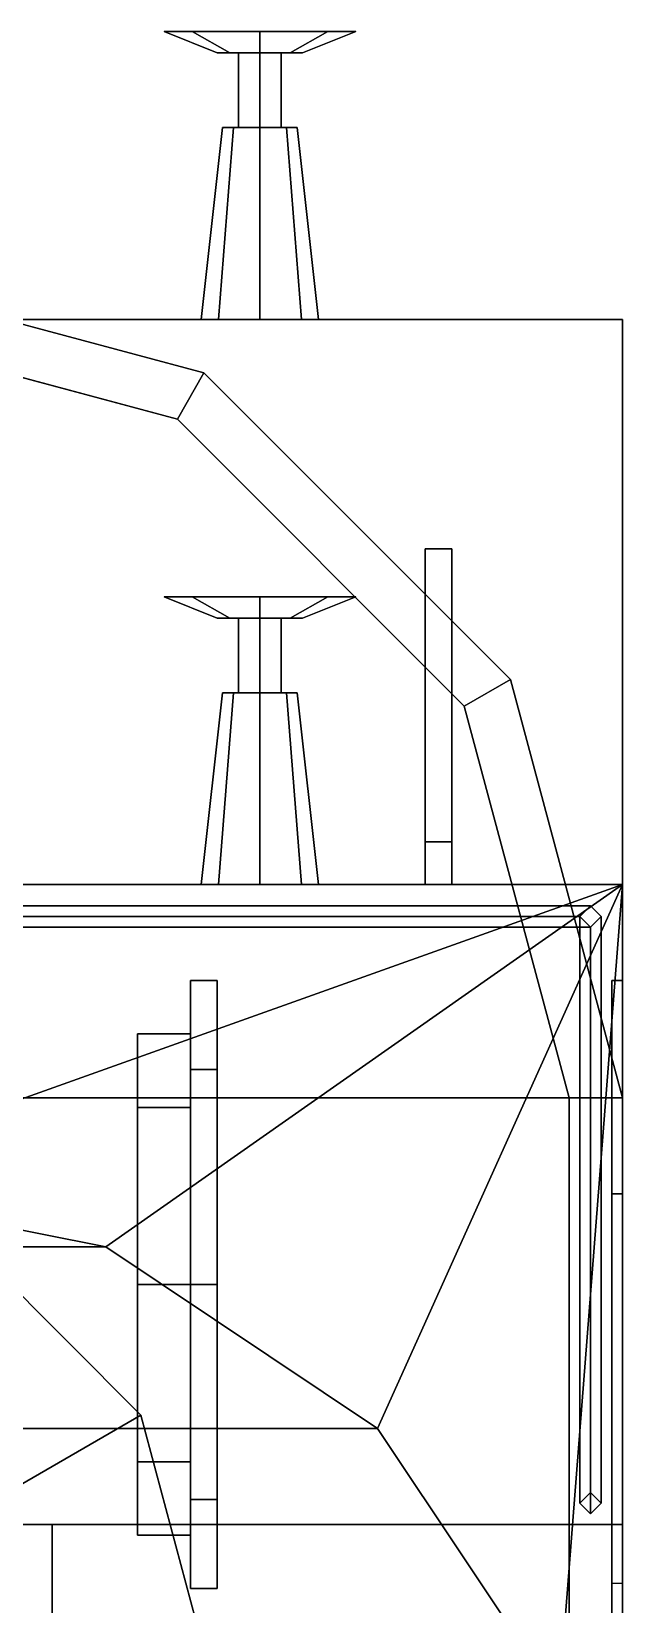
# Model space of a CAD drawing. Header units: millimetres. Extents: x -1.8 to 3, y -54.2 to 42.9.
# Drawn here: x 0.461 to 1.57, y -44.14 to -41.19 of the extents above; entities that cross this region are included whole.
import ezdxf

# ---------------------------------------------------------------- set-up
doc = ezdxf.new("R2010")
doc.units = ezdxf.units.MM
for name, color, linetype in [('buffer', 1, 'Continuous'), ('tmp', 6, 'Continuous'), ('turret', 2, 'Continuous'), ('wheels', 2, 'Continuous')]:
    doc.layers.add(name, color=color, linetype=linetype)

msp = doc.modelspace()

# ---------------------------------------------------------------- linework, layer by layer
for points in [[(0.785, -41.8303, 44.44), (0, -41.62, 44.44), (0, -41.62, 45.9), (0.785, -41.8303, 45.9)], [(0.785, -41.8303, 45.9), (0, -41.62, 45.9), (0, -41.72, 45.94), (0.735, -41.9169, 45.94)], [(1.57, -41.73, 44.44), (1.57, -41.73, 44.18), (-1.57, -41.73, 44.18), (-1.57, -41.73, 44.44)], [(-1.57, -41.73, 44.44), (-1.57, -43.19, 44.44), (1.57, -43.19, 44.44), (1.57, -41.73, 44.44)], [(0.735, -41.9169, 45.94), (0, -41.72, 45.94), (0, -41.72, 44.44), (0.735, -41.9169, 44.44)], [(1.57, -43.99, 44.44), (1.57, -43.99, 44.18), (1.57, -41.73, 44.18), (1.57, -41.73, 44.44)], [(1.3597, -42.405, 45.9), (0.785, -41.8303, 45.9), (0.735, -41.9169, 45.94), (1.2731, -42.455, 45.94)], [(1.3597, -42.405, 44.44), (0.785, -41.8303, 44.44), (0.785, -41.8303, 45.9), (1.3597, -42.405, 45.9)], [(1.2731, -42.455, 45.94), (0.735, -41.9169, 45.94), (0.735, -41.9169, 44.44), (1.2731, -42.455, 44.44)], [(1.2, -42.16, 53.48), (1.2, -42.16, 53.48), (1.2, -42.71, 54.26), (1.2, -42.16, 54.08)], [(1.25, -42.16, 54.08), (1.25, -42.16, 53.48), (1.2, -42.16, 53.48), (1.2, -42.16, 54.08)], [(1.2, -42.16, 54.08), (1.2, -42.71, 54.26), (1.25, -42.71, 54.26), (1.25, -42.16, 54.08)], [(1.2, -42.16, 53.48), (1.2, -42.79, 53.48), (1.2, -42.79, 54.26), (1.2, -42.71, 54.26)], [(1.25, -42.71, 54.26), (1.25, -42.16, 53.48), (1.25, -42.16, 53.48), (1.25, -42.16, 54.08)], [(1.25, -42.79, 54.26), (1.25, -42.79, 53.48), (1.25, -42.16, 53.48), (1.25, -42.71, 54.26)], [(1.57, -43.19, 45.9), (1.3597, -42.405, 45.9), (1.2731, -42.455, 45.94), (1.47, -43.19, 45.94)], [(1.57, -43.19, 44.44), (1.3597, -42.405, 44.44), (1.3597, -42.405, 45.9), (1.57, -43.19, 45.9)], [(1.47, -43.19, 45.94), (1.2731, -42.455, 45.94), (1.2731, -42.455, 44.44), (1.47, -43.19, 44.44)], [(1.2, -42.71, 54.26), (1.2, -42.79, 54.26), (1.25, -42.79, 54.26), (1.25, -42.71, 54.26)], [(-1.57, -42.79, 54.07), (0, -43.35, 54.07), (0, -43.35, 54.07), (1.57, -42.79, 54.07)], [(1.57, -42.79, 54.07), (1.57, -42.79, 53.82), (-1.57, -42.79, 53.82), (-1.57, -42.79, 54.07)], [(0, -43.35, 54.07), (0.6008, -43.4695, 54.07), (0.6008, -43.4695, 54.07), (1.57, -42.79, 54.07)], [(0.6008, -43.4695, 54.07), (1.1102, -43.8098, 54.07), (1.1102, -43.8098, 54.07), (1.57, -42.79, 54.07)], [(1.1102, -43.8098, 54.07), (1.4505, -44.3192, 54.07), (1.4505, -44.3192, 54.07), (1.57, -42.79, 54.07)], [(1.4505, -44.3192, 54.07), (1.57, -44.76, 54.07), (1.57, -44.76, 54.07), (1.57, -42.79, 54.07)], [(1.57, -45.22, 54.07), (1.57, -50.11, 53.82), (1.57, -42.79, 53.82), (1.57, -42.79, 54.07)], [(1.49, -42.85, 54.36), (1.51, -42.83, 54.34), (-1.51, -42.83, 54.34), (-1.49, -42.85, 54.36)], [(1.51, -42.83, 54.34), (1.49, -42.85, 54.32), (-1.49, -42.85, 54.32), (-1.51, -42.83, 54.34)], [(1.49, -42.85, 54.66), (1.51, -42.83, 54.64), (-1.51, -42.83, 54.64), (-1.49, -42.85, 54.66)], [(1.51, -42.83, 54.64), (1.49, -42.85, 54.62), (-1.49, -42.85, 54.62), (-1.51, -42.83, 54.64)], [(1.51, -42.83, 54.07), (1.49, -42.85, 54.07), (1.49, -42.85, 54.66), (1.51, -42.83, 54.66)], [(1.53, -42.85, 54.07), (1.51, -42.83, 54.07), (1.51, -42.83, 54.66), (1.53, -42.85, 54.66)], [(1.51, -42.87, 54.34), (1.49, -42.85, 54.36), (-1.49, -42.85, 54.36), (-1.51, -42.87, 54.34)], [(1.49, -42.85, 54.32), (1.51, -42.87, 54.34), (-1.51, -42.87, 54.34), (-1.49, -42.85, 54.32)], [(1.51, -42.87, 54.64), (1.49, -42.85, 54.66), (-1.49, -42.85, 54.66), (-1.51, -42.87, 54.64)], [(1.49, -42.85, 54.62), (1.51, -42.87, 54.64), (-1.51, -42.87, 54.64), (-1.49, -42.85, 54.62)], [(1.49, -42.85, 54.07), (1.51, -42.87, 54.07), (1.51, -42.87, 54.66), (1.49, -42.85, 54.66)], [(1.49, -43.95, 54.34), (1.51, -43.93, 54.36), (1.51, -42.87, 54.36), (1.49, -42.85, 54.34)], [(1.51, -43.93, 54.32), (1.49, -43.95, 54.34), (1.49, -42.85, 54.34), (1.51, -42.87, 54.32)], [(1.49, -43.95, 54.64), (1.51, -43.97, 54.66), (1.51, -42.87, 54.66), (1.49, -42.85, 54.64)], [(1.51, -43.93, 54.62), (1.49, -43.95, 54.64), (1.49, -42.85, 54.64), (1.51, -42.87, 54.62)], [(1.51, -42.87, 54.07), (1.53, -42.85, 54.07), (1.53, -42.85, 54.66), (1.51, -42.87, 54.66)], [(1.51, -43.93, 54.36), (1.53, -43.95, 54.34), (1.53, -42.85, 54.34), (1.51, -42.87, 54.36)], [(1.53, -43.95, 54.34), (1.51, -43.93, 54.32), (1.51, -42.87, 54.32), (1.53, -42.85, 54.34)], [(1.51, -43.97, 54.66), (1.53, -43.95, 54.64), (1.53, -42.85, 54.64), (1.51, -42.87, 54.66)], [(1.53, -43.95, 54.64), (1.51, -43.93, 54.62), (1.51, -42.87, 54.62), (1.53, -42.85, 54.64)], [(1.53, -42.85, 54.64), (1.51, -42.87, 54.64), (1.51, -42.87, 54.66), (1.53, -42.85, 54.66)], [(1.57, -42.97, 44.18), (1.57, -42.97, 43.65), (1.55, -42.97, 43.65), (1.55, -42.97, 44.18)], [(1.55, -42.97, 43.65), (1.55, -46.4, 43.65), (1.55, -46.4, 44.18), (1.55, -42.97, 44.18)], [(1.57, -46.4, 44.18), (1.57, -46.4, 43.65), (1.57, -42.97, 43.65), (1.57, -42.97, 44.18)], [(-1.47, -43.19, 44.44), (-1.47, -44.79, 44.44), (1.47, -44.79, 44.44), (1.47, -43.19, 44.44)], [(1.57, -43.99, 45.9), (1.57, -43.19, 45.9), (1.47, -43.19, 45.94), (1.47, -43.99, 45.94)], [(1.47, -43.99, 45.94), (1.47, -43.19, 45.94), (1.47, -43.19, 44.44), (1.47, -44.79, 44.44)], [(1.57, -43.99, 44.44), (1.57, -43.19, 44.44), (1.57, -43.19, 45.9), (1.57, -43.99, 45.9)], [(0.6008, -43.4695, 54.98), (0, -43.35, 54.95), (0, -43.35, 54.95), (-0.6008, -43.4695, 54.98)], [(0.6008, -43.4695, 54.07), (0, -43.35, 54.07), (0, -43.35, 54.95), (0.6008, -43.4695, 54.98)], [(1.57, -43.37, 53.82), (1.57, -43.37, 53.52), (1.55, -43.37, 53.52), (1.55, -43.37, 53.82)], [(1.55, -43.37, 53.52), (1.55, -44.1, 53.29), (1.55, -44.1, 53.82), (1.55, -43.37, 53.82)], [(1.57, -44.1, 53.82), (1.57, -44.1, 53.29), (1.57, -43.37, 53.52), (1.57, -43.37, 53.82)], [(1.1102, -43.8098, 55.04), (0.6008, -43.4695, 54.98), (-0.6008, -43.4695, 54.98), (-1.1102, -43.8098, 55.04)], [(1.1102, -43.8098, 54.07), (0.6008, -43.4695, 54.07), (0.6008, -43.4695, 54.98), (1.1102, -43.8098, 55.04)], [(1.4505, -44.3192, 55.04), (1.1102, -43.8098, 55.04), (-1.1102, -43.8098, 55.04), (-1.4505, -44.3192, 55.04)], [(1.4505, -44.3192, 54.07), (1.1102, -43.8098, 54.07), (1.1102, -43.8098, 55.04), (1.4505, -44.3192, 55.04)], [(1.51, -43.93, 54.07), (1.49, -43.95, 54.07), (1.49, -43.95, 54.64), (1.51, -43.93, 54.62)], [(1.49, -43.95, 54.07), (1.51, -43.97, 54.07), (1.51, -43.97, 54.66), (1.49, -43.95, 54.64)], [(1.53, -43.95, 54.07), (1.51, -43.93, 54.07), (1.51, -43.93, 54.62), (1.53, -43.95, 54.64)], [(1.51, -43.97, 54.07), (1.53, -43.95, 54.07), (1.53, -43.95, 54.64), (1.51, -43.97, 54.66)], [(-1.57, -43.99, 46.38), (-0.5, -43.99, 47.41), (0.5, -43.99, 47.41), (1.57, -43.99, 46.38)], [(-0.5, -43.99, 47.41), (-0.5, -47.35, 47.41), (0.5, -47.35, 47.41), (0.5, -43.99, 47.41)], [(0.5, -47.35, 47.41), (1.57, -47.71, 46.38), (1.57, -43.99, 46.38), (0.5, -43.99, 47.41)], [(1.47, -44.79, 46.38), (1.47, -43.99, 46.38), (1.47, -43.99, 45.94), (1.47, -44.79, 44.44)], [(1.57, -43.99, 46.38), (1.57, -43.99, 45.9), (1.47, -43.99, 45.94), (1.47, -43.99, 46.38)], [(1.57, -53.58, 46.38), (1.57, -53.58, 44.18), (1.57, -43.99, 44.18), (1.57, -43.99, 46.38)], [(1.55, -44.1, 53.29), (1.55, -45.54, 53.29), (1.55, -45.54, 53.82), (1.55, -44.1, 53.82)], [(1.57, -44.1, 53.29), (1.57, -45.54, 53.29), (1.55, -45.54, 53.29), (1.55, -44.1, 53.29)], [(1.57, -45.54, 53.82), (1.57, -45.54, 53.29), (1.57, -44.1, 53.29), (1.57, -44.1, 53.82)]]:
    msp.add_3dface(points)
at = {"layer": 'buffer'}
for points in [[(0.81, -41.23, 44.33), (0.8334, -41.23, 44.3866), (0.7627, -41.19, 44.4573), (0.71, -41.19, 44.33)], [(0.8334, -41.23, 44.2734), (0.81, -41.23, 44.33), (0.71, -41.19, 44.33), (0.7627, -41.19, 44.2027)], [(0.7627, -41.19, 44.4573), (0.89, -41.19, 44.15), (0.7627, -41.19, 44.2027), (0.71, -41.19, 44.33)], [(0.8334, -41.23, 44.3866), (0.89, -41.23, 44.41), (0.89, -41.19, 44.51), (0.7627, -41.19, 44.4573)], [(0.89, -41.19, 44.51), (1.0173, -41.19, 44.2027), (0.89, -41.19, 44.15), (0.7627, -41.19, 44.4573)], [(0.89, -41.23, 44.25), (0.8334, -41.23, 44.2734), (0.7627, -41.19, 44.2027), (0.89, -41.19, 44.15)], [(1.0173, -41.19, 44.4573), (1.07, -41.19, 44.33), (1.0173, -41.19, 44.2027), (0.89, -41.19, 44.51)], [(0.89, -41.23, 44.41), (0.9466, -41.23, 44.3866), (1.0173, -41.19, 44.4573), (0.89, -41.19, 44.51)], [(0.9466, -41.23, 44.2734), (0.89, -41.23, 44.25), (0.89, -41.19, 44.15), (1.0173, -41.19, 44.2027)], [(0.9466, -41.23, 44.3866), (0.97, -41.23, 44.33), (1.07, -41.19, 44.33), (1.0173, -41.19, 44.4573)], [(0.97, -41.23, 44.33), (0.9466, -41.23, 44.2734), (1.0173, -41.19, 44.2027), (1.07, -41.19, 44.33)], [(0.89, -41.23, 44.25), (0.8334, -41.23, 44.3866), (0.81, -41.23, 44.33), (0.8334, -41.23, 44.2734)], [(0.9466, -41.23, 44.2734), (0.89, -41.23, 44.41), (0.8334, -41.23, 44.3866), (0.89, -41.23, 44.25)], [(0.85, -41.23, 44.33), (0.89, -41.23, 44.29), (0.89, -41.37, 44.29), (0.85, -41.37, 44.33)], [(0.89, -41.23, 44.37), (0.85, -41.23, 44.33), (0.85, -41.37, 44.33), (0.89, -41.37, 44.37)], [(0.89, -41.23, 44.29), (0.93, -41.23, 44.33), (0.93, -41.37, 44.33), (0.89, -41.37, 44.29)], [(0.93, -41.23, 44.33), (0.89, -41.23, 44.37), (0.89, -41.37, 44.37), (0.93, -41.37, 44.33)], [(0.97, -41.23, 44.33), (0.9466, -41.23, 44.3866), (0.89, -41.23, 44.41), (0.9466, -41.23, 44.2734)], [(0.78, -41.73, 44.33), (0.8122, -41.73, 44.4078), (0.8405, -41.37, 44.3795), (0.82, -41.37, 44.33)], [(0.8122, -41.73, 44.2522), (0.78, -41.73, 44.33), (0.82, -41.37, 44.33), (0.8405, -41.37, 44.2805)], [(0.8122, -41.73, 44.4078), (0.89, -41.73, 44.44), (0.89, -41.37, 44.4), (0.8405, -41.37, 44.3795)], [(0.89, -41.73, 44.22), (0.8122, -41.73, 44.2522), (0.8405, -41.37, 44.2805), (0.89, -41.37, 44.26)], [(0.82, -41.37, 44.33), (0.8405, -41.37, 44.3795), (0.89, -41.37, 44.4), (0.8405, -41.37, 44.2805)], [(0.8405, -41.37, 44.2805), (0.89, -41.37, 44.4), (0.9395, -41.37, 44.3795), (0.89, -41.37, 44.26)], [(0.89, -41.73, 44.44), (0.9678, -41.73, 44.4078), (0.9395, -41.37, 44.3795), (0.89, -41.37, 44.4)], [(0.89, -41.37, 44.26), (0.9395, -41.37, 44.3795), (0.96, -41.37, 44.33), (0.9395, -41.37, 44.2805)], [(0.9678, -41.73, 44.2522), (0.89, -41.73, 44.22), (0.89, -41.37, 44.26), (0.9395, -41.37, 44.2805)], [(0.9678, -41.73, 44.4078), (1, -41.73, 44.33), (0.96, -41.37, 44.33), (0.9395, -41.37, 44.3795)], [(1, -41.73, 44.33), (0.9678, -41.73, 44.2522), (0.9395, -41.37, 44.2805), (0.96, -41.37, 44.33)], [(0.81, -42.29, 53.95), (0.8334, -42.29, 54.0066), (0.7627, -42.25, 54.0773), (0.71, -42.25, 53.95)], [(0.7627, -42.25, 53.8227), (0.71, -42.25, 53.95), (0.7627, -42.25, 54.0773), (0.89, -42.25, 53.77)], [(0.8334, -42.29, 53.8934), (0.81, -42.29, 53.95), (0.71, -42.25, 53.95), (0.7627, -42.25, 53.8227)], [(0.8334, -42.29, 54.0066), (0.89, -42.29, 54.03), (0.89, -42.25, 54.13), (0.7627, -42.25, 54.0773)], [(0.89, -42.25, 53.77), (0.7627, -42.25, 54.0773), (0.89, -42.25, 54.13), (1.0173, -42.25, 53.8227)], [(0.89, -42.29, 53.87), (0.8334, -42.29, 53.8934), (0.7627, -42.25, 53.8227), (0.89, -42.25, 53.77)], [(0.89, -42.29, 54.03), (0.9466, -42.29, 54.0066), (1.0173, -42.25, 54.0773), (0.89, -42.25, 54.13)], [(1.0173, -42.25, 53.8227), (0.89, -42.25, 54.13), (1.0173, -42.25, 54.0773), (1.07, -42.25, 53.95)], [(0.9466, -42.29, 53.8934), (0.89, -42.29, 53.87), (0.89, -42.25, 53.77), (1.0173, -42.25, 53.8227)], [(0.9466, -42.29, 54.0066), (0.97, -42.29, 53.95), (1.07, -42.25, 53.95), (1.0173, -42.25, 54.0773)], [(0.97, -42.29, 53.95), (0.9466, -42.29, 53.8934), (1.0173, -42.25, 53.8227), (1.07, -42.25, 53.95)], [(0.81, -42.29, 53.95), (0.8334, -42.29, 53.8934), (0.89, -42.29, 53.87), (0.8334, -42.29, 54.0066)], [(0.8334, -42.29, 54.0066), (0.89, -42.29, 53.87), (0.9466, -42.29, 53.8934), (0.89, -42.29, 54.03)], [(0.89, -42.29, 53.99), (0.85, -42.29, 53.95), (0.85, -42.43, 53.95), (0.89, -42.43, 53.99)], [(0.85, -42.29, 53.95), (0.89, -42.29, 53.91), (0.89, -42.43, 53.91), (0.85, -42.43, 53.95)], [(0.93, -42.29, 53.95), (0.89, -42.29, 53.99), (0.89, -42.43, 53.99), (0.93, -42.43, 53.95)], [(0.89, -42.29, 53.91), (0.93, -42.29, 53.95), (0.93, -42.43, 53.95), (0.89, -42.43, 53.91)], [(0.89, -42.29, 54.03), (0.9466, -42.29, 53.8934), (0.97, -42.29, 53.95), (0.9466, -42.29, 54.0066)], [(0.78, -42.79, 53.95), (0.8122, -42.79, 54.0278), (0.8405, -42.43, 53.9995), (0.82, -42.43, 53.95)], [(0.8122, -42.79, 53.8722), (0.78, -42.79, 53.95), (0.82, -42.43, 53.95), (0.8405, -42.43, 53.9005)], [(0.8122, -42.79, 54.0278), (0.89, -42.79, 54.06), (0.89, -42.43, 54.02), (0.8405, -42.43, 53.9995)], [(0.89, -42.79, 53.84), (0.8122, -42.79, 53.8722), (0.8405, -42.43, 53.9005), (0.89, -42.43, 53.88)], [(0.89, -42.43, 54.02), (0.8405, -42.43, 53.9005), (0.82, -42.43, 53.95), (0.8405, -42.43, 53.9995)], [(0.9395, -42.43, 53.9995), (0.89, -42.43, 53.88), (0.8405, -42.43, 53.9005), (0.89, -42.43, 54.02)], [(0.89, -42.79, 54.06), (0.9678, -42.79, 54.0278), (0.9395, -42.43, 53.9995), (0.89, -42.43, 54.02)], [(0.96, -42.43, 53.95), (0.9395, -42.43, 53.9005), (0.89, -42.43, 53.88), (0.9395, -42.43, 53.9995)], [(0.9678, -42.79, 53.8722), (0.89, -42.79, 53.84), (0.89, -42.43, 53.88), (0.9395, -42.43, 53.9005)], [(0.9678, -42.79, 54.0278), (1, -42.79, 53.95), (0.96, -42.43, 53.95), (0.9395, -42.43, 53.9995)], [(1, -42.79, 53.95), (0.9678, -42.79, 53.8722), (0.9395, -42.43, 53.9005), (0.96, -42.43, 53.95)]]:
    msp.add_3dface(points, dxfattribs=at)
at = {"layer": 'tmp'}
for p, q in [((0.735, -41.9169, 44.44), (0, -41.72, 44.44)), ((1.2731, -42.455, 44.44), (0.735, -41.9169, 44.44)), ((1.47, -43.19, 44.44), (1.2731, -42.455, 44.44)), ((1.47, -43.99, 44.44), (1.47, -43.19, 44.44))]:
    msp.add_line(p, q, dxfattribs=at)
at = {"layer": 'turret'}
for points in [[(0.6668, -43.785, 55.5), (0.385, -43.5032, 55.5), (0.165, -43.8842, 55.59), (0.2858, -44.005, 55.59)], [(0.6668, -43.785, 54.95), (0.385, -43.5032, 54.95), (0.385, -43.5032, 55.5), (0.6668, -43.785, 55.5)], [(0.77, -44.17, 55.5), (0.6668, -43.785, 55.5), (0.2858, -44.005, 55.59), (0.33, -44.17, 55.59)], [(0.77, -44.17, 54.95), (0.6668, -43.785, 54.95), (0.6668, -43.785, 55.5), (0.77, -44.17, 55.5)]]:
    msp.add_3dface(points, dxfattribs=at)
at = {"layer": 'wheels'}
for points in [[(0.76, -42.97, 43.75), (0.76, -43.1369, 44.1531), (0.81, -43.1369, 44.1531), (0.81, -42.97, 43.75)], [(0.76, -43.07, 43.75), (0.76, -43.2077, 44.0823), (0.76, -43.1369, 44.1531), (0.76, -42.97, 43.75)], [(0.76, -43.1369, 43.3469), (0.76, -42.97, 43.75), (0.81, -42.97, 43.75), (0.81, -43.1369, 43.3469)], [(0.76, -43.2077, 43.4177), (0.76, -43.07, 43.75), (0.76, -42.97, 43.75), (0.76, -43.1369, 43.3469)], [(0.81, -42.97, 43.75), (0.81, -43.9431, 44.1531), (0.81, -44.11, 43.75), (0.81, -43.1369, 43.3469)], [(0.81, -43.1369, 44.1531), (0.81, -43.54, 44.32), (0.81, -43.9431, 44.1531), (0.81, -42.97, 43.75)], [(0.66, -43.8723, 44.0823), (0.66, -43.07, 43.75), (0.66, -43.2077, 43.4177), (0.66, -44.01, 43.75)], [(0.66, -43.07, 43.75), (0.66, -43.2077, 44.0823), (0.76, -43.2077, 44.0823), (0.76, -43.07, 43.75)], [(0.66, -43.54, 44.22), (0.66, -43.2077, 44.0823), (0.66, -43.07, 43.75), (0.66, -43.8723, 44.0823)], [(0.66, -43.2077, 43.4177), (0.66, -43.07, 43.75), (0.76, -43.07, 43.75), (0.76, -43.2077, 43.4177)], [(0.76, -43.54, 43.18), (0.76, -43.1369, 43.3469), (0.81, -43.1369, 43.3469), (0.81, -43.54, 43.18)], [(0.76, -43.54, 43.28), (0.76, -43.2077, 43.4177), (0.76, -43.1369, 43.3469), (0.76, -43.54, 43.18)], [(0.76, -43.2077, 44.0823), (0.76, -43.54, 44.22), (0.76, -43.54, 44.32), (0.76, -43.1369, 44.1531)], [(0.76, -43.1369, 44.1531), (0.76, -43.54, 44.32), (0.81, -43.54, 44.32), (0.81, -43.1369, 44.1531)], [(0.81, -43.1369, 43.3469), (0.81, -44.11, 43.75), (0.81, -43.9431, 43.3469), (0.81, -43.54, 43.18)], [(0.66, -44.01, 43.75), (0.66, -43.2077, 43.4177), (0.66, -43.54, 43.28), (0.66, -43.8723, 43.4177)], [(0.66, -43.54, 43.28), (0.66, -43.2077, 43.4177), (0.76, -43.2077, 43.4177), (0.76, -43.54, 43.28)], [(0.66, -43.2077, 44.0823), (0.66, -43.54, 44.22), (0.76, -43.54, 44.22), (0.76, -43.2077, 44.0823)], [(0.66, -43.8723, 43.4177), (0.66, -43.54, 43.28), (0.76, -43.54, 43.28), (0.76, -43.8723, 43.4177)], [(0.66, -43.54, 44.22), (0.66, -43.8723, 44.0823), (0.76, -43.8723, 44.0823), (0.76, -43.54, 44.22)], [(0.76, -43.9431, 43.3469), (0.76, -43.54, 43.18), (0.81, -43.54, 43.18), (0.81, -43.9431, 43.3469)], [(0.76, -43.8723, 43.4177), (0.76, -43.54, 43.28), (0.76, -43.54, 43.18), (0.76, -43.9431, 43.3469)], [(0.76, -43.54, 44.22), (0.76, -43.8723, 44.0823), (0.76, -43.9431, 44.1531), (0.76, -43.54, 44.32)], [(0.76, -43.54, 44.32), (0.76, -43.9431, 44.1531), (0.81, -43.9431, 44.1531), (0.81, -43.54, 44.32)], [(0.66, -43.8723, 44.0823), (0.66, -44.01, 43.75), (0.76, -44.01, 43.75), (0.76, -43.8723, 44.0823)], [(0.66, -44.01, 43.75), (0.66, -43.8723, 43.4177), (0.76, -43.8723, 43.4177), (0.76, -44.01, 43.75)], [(0.76, -43.8723, 44.0823), (0.76, -44.01, 43.75), (0.76, -44.11, 43.75), (0.76, -43.9431, 44.1531)], [(0.76, -44.01, 43.75), (0.76, -43.8723, 43.4177), (0.76, -43.9431, 43.3469), (0.76, -44.11, 43.75)], [(0.76, -43.9431, 44.1531), (0.76, -44.11, 43.75), (0.81, -44.11, 43.75), (0.81, -43.9431, 44.1531)], [(0.76, -44.11, 43.75), (0.76, -43.9431, 43.3469), (0.81, -43.9431, 43.3469), (0.81, -44.11, 43.75)]]:
    msp.add_3dface(points, dxfattribs=at)

doc.saveas('drawing.dxf')
